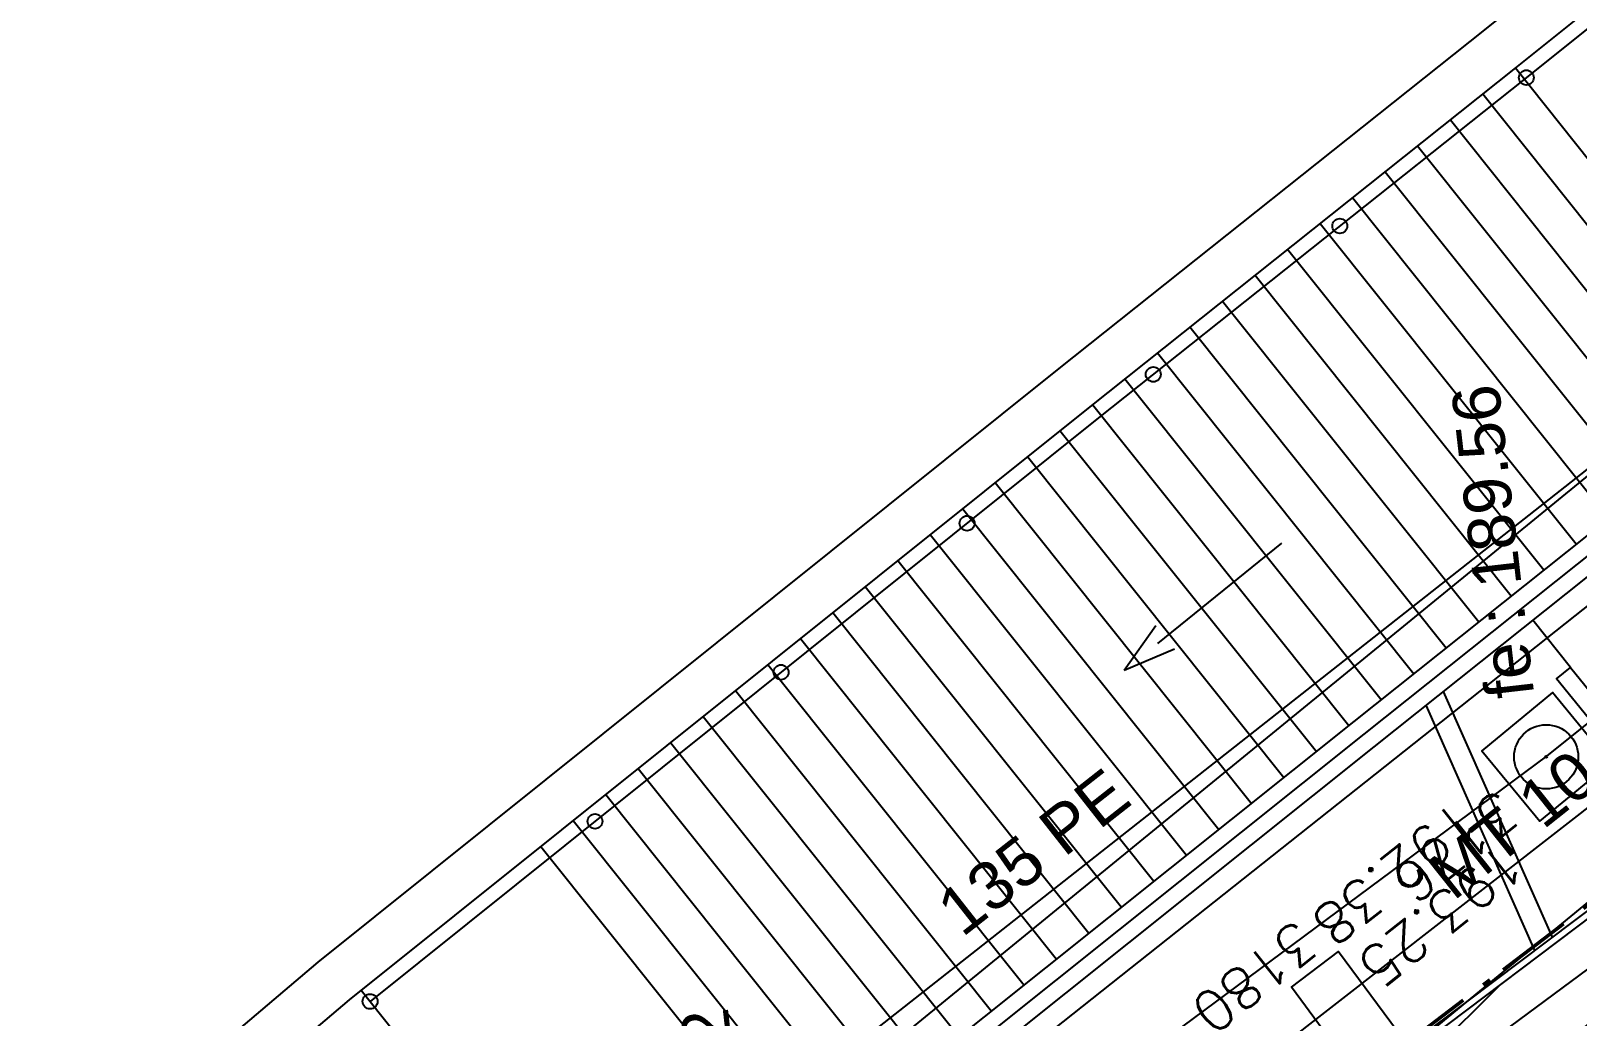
# Model space of a CAD drawing. Header units: centimetres. Extents: x 212517 to 243222, y -357108 to -330212.
# Drawn here: x 226680 to 227978, y -340708 to -339881 of the extents above; entities that cross this region are included whole.
import ezdxf
from ezdxf.enums import TextEntityAlignment as Align
from ezdxf.lldxf.tags import DXFTag

# ---------------------------------------------------------------- set-up
doc = ezdxf.new("R2010")
doc.units = ezdxf.units.CM
doc.linetypes.add('Style de ligne -15', pattern=[2.0832800000000002, 1.25, -0.41656, 0.1388600000000001, -0.2778600000000001])
doc.layers.get('0').update_dxf_attribs({"color": 252})
for name, color, linetype in [('0-EDL-Limite de propriété', 252, 'Continuous'), ('AEP_SSL', 252, 'Continuous'), ('EDF_SSL', 252, 'Texte-Electricite'), ('Fond topo - ASS', 252, 'Continuous'), ('Fond topo - BAT_ANN', 252, 'Continuous'), ('Fond topo - CLO_LEG', 252, 'Continuous'), ('Fond topo - CLO_MUR', 252, 'Continuous'), ('Fond topo - ESPACE_BOISE', 252, 'Continuous'), ('Fond topo - Z_500', 252, 'Continuous'), ('GAZ_SSL', 252, 'Texte-GAZ'), ('prlm-VRD', 2, 'Continuous'), ('SA - EBC', 252, 'Continuous'), ('TELECOM_SSL', 252, 'Texte-Telecom'), ('UNITAIRE SSL', 252, 'UNITAIRE')]:
    doc.layers.add(name, color=color, linetype=linetype)
for name, color, linetype, plot in [('Fond topo - N', 252, 'Continuous', False), ('Fond topo - NCACHE', 252, 'Continuous', False), ('Fond topo - ZCACHE', 252, 'Continuous', False)]:
    doc.layers.add(name, color=color, linetype=linetype, plot=plot)
doc.layers.add('Fond topo - P', color=252, linetype='Continuous', lineweight=50)
doc.styles.add('Lignes', font='arial.ttf', dxfattribs={"height": 0.35})
doc.styles.add('LignesA', font='arial.ttf', dxfattribs={"height": 0.349999994})
doc.styles.add('SIMPLEX', font='simplex_.ttf', dxfattribs={"height": 1.25})
doc.styles.add('TP-C_Autocad_Standard', font='simplex_.ttf', dxfattribs={"height": 1})
doc.styles.add('Tronçons', font='arial.ttf', dxfattribs={"height": 0.25})
tags = doc.linetypes.add('L1', pattern=[1.0000000298023224, 0.6000000238418579, -0.4000000059604645]).pattern_tags.tags
tags[6:7] = [DXFTag(74, 4), DXFTag(75, 0), DXFTag(340, '0'), DXFTag(46, 0.0), DXFTag(50, 0.0), DXFTag(44, 0.0), DXFTag(45, 0.0)]
tags[4:5] = [DXFTag(74, 4), DXFTag(75, 0), DXFTag(340, '0'), DXFTag(46, 0.0), DXFTag(50, 0.0), DXFTag(44, 0.0), DXFTag(45, 0.0)]
tags = doc.linetypes.add('L16', pattern=[0.37500001490116125, 0.300000011920929, -0.07500000298023224]).pattern_tags.tags
tags[6:7] = [DXFTag(74, 4), DXFTag(75, 0), DXFTag(340, '0'), DXFTag(46, 0.0), DXFTag(50, 0.0), DXFTag(44, 0.0), DXFTag(45, 0.0)]
tags[4:5] = [DXFTag(74, 4), DXFTag(75, 0), DXFTag(340, '0'), DXFTag(46, 0.0), DXFTag(50, 0.0), DXFTag(44, 0.0), DXFTag(45, 0.0)]
tags = doc.linetypes.add('Texte-BT', pattern='A,5,-0.25,["BT",Lignes,S=1,R=0,X=0,Y=-0.18],-1.25', length=6.5).pattern_tags.tags
tags[15:16] = [DXFTag(74, 4), DXFTag(75, 0), DXFTag(340, '0'), DXFTag(46, 0.0), DXFTag(50, 0.0), DXFTag(44, 0.0), DXFTag(45, 0.0)]
tags[4:5] = [DXFTag(74, 4), DXFTag(75, 0), DXFTag(340, '0'), DXFTag(46, 0.0), DXFTag(50, 0.0), DXFTag(44, 0.0), DXFTag(45, 0.0)]
tags = doc.linetypes.add('Texte-Electricite', pattern='A,5,-0.25,["ELEC",Lignes,S=1,R=0,X=0,Y=-0.18],-1.25', length=6.5).pattern_tags.tags
tags[15:16] = [DXFTag(74, 4), DXFTag(75, 0), DXFTag(340, '0'), DXFTag(46, 0.0), DXFTag(50, 0.0), DXFTag(44, 0.0), DXFTag(45, 0.0)]
tags[4:5] = [DXFTag(74, 4), DXFTag(75, 0), DXFTag(340, '0'), DXFTag(46, 0.0), DXFTag(50, 0.0), DXFTag(44, 0.0), DXFTag(45, 0.0)]
tags = doc.linetypes.add('Texte-GAZ', pattern='A,5,-0.25,["GAZ",Lignes,S=1,R=0,X=0,Y=-0.18],-1.25', length=6.5).pattern_tags.tags
tags[15:16] = [DXFTag(74, 4), DXFTag(75, 0), DXFTag(340, '0'), DXFTag(46, 0.0), DXFTag(50, 0.0), DXFTag(44, 0.0), DXFTag(45, 0.0)]
tags[4:5] = [DXFTag(74, 4), DXFTag(75, 0), DXFTag(340, '0'), DXFTag(46, 0.0), DXFTag(50, 0.0), DXFTag(44, 0.0), DXFTag(45, 0.0)]
tags = doc.linetypes.add('Texte-MT', pattern='A,5,-0.25,["MT",Lignes,S=1,R=0,X=0,Y=-0.18],-1.25', length=6.5).pattern_tags.tags
tags[15:16] = [DXFTag(74, 4), DXFTag(75, 0), DXFTag(340, '0'), DXFTag(46, 0.0), DXFTag(50, 0.0), DXFTag(44, 0.0), DXFTag(45, 0.0)]
tags[4:5] = [DXFTag(74, 4), DXFTag(75, 0), DXFTag(340, '0'), DXFTag(46, 0.0), DXFTag(50, 0.0), DXFTag(44, 0.0), DXFTag(45, 0.0)]
tags = doc.linetypes.add('Texte-Telecom', pattern='A,5,-0.25,["TEL",Lignes,S=1,R=0,X=0,Y=-0.18],-1.25', length=6.5).pattern_tags.tags
tags[15:16] = [DXFTag(74, 4), DXFTag(75, 0), DXFTag(340, '0'), DXFTag(46, 0.0), DXFTag(50, 0.0), DXFTag(44, 0.0), DXFTag(45, 0.0)]
tags[4:5] = [DXFTag(74, 4), DXFTag(75, 0), DXFTag(340, '0'), DXFTag(46, 0.0), DXFTag(50, 0.0), DXFTag(44, 0.0), DXFTag(45, 0.0)]
tags = doc.linetypes.add('Texte-TelecomA', pattern='A,5,-0.25,["TEL",LignesA,S=1,R=0,X=0,Y=-0.18],-1.25', length=6.5).pattern_tags.tags
tags[15:16] = [DXFTag(74, 4), DXFTag(75, 0), DXFTag(340, '0'), DXFTag(46, 0.0), DXFTag(50, 0.0), DXFTag(44, 0.0), DXFTag(45, 0.0)]
tags[4:5] = [DXFTag(74, 4), DXFTag(75, 0), DXFTag(340, '0'), DXFTag(46, 0.0), DXFTag(50, 0.0), DXFTag(44, 0.0), DXFTag(45, 0.0)]
tags = doc.linetypes.add('UNITAIRE', pattern='A,0.25,-0.2000000029802322,0,-0.2000000029802322,0.25,-0.300000011920929,["UNI",TP-C_Autocad_Standard,S=0.1500000059604645,R=0,X=-0.1,Y=-0.05],-0.449999988079071', length=1.650000095367432).pattern_tags.tags
tags[23:24] = [DXFTag(74, 4), DXFTag(75, 0), DXFTag(340, '0'), DXFTag(46, 0.0), DXFTag(50, 0.0), DXFTag(44, 0.0), DXFTag(45, 0.0)]
tags[12:13] = [DXFTag(74, 4), DXFTag(75, 0), DXFTag(340, '0'), DXFTag(46, 0.0), DXFTag(50, 0.0), DXFTag(44, 0.0), DXFTag(45, 0.0)]
tags[10:11] = [DXFTag(74, 4), DXFTag(75, 0), DXFTag(340, '0'), DXFTag(46, 0.0), DXFTag(50, 0.0), DXFTag(44, 0.0), DXFTag(45, 0.0)]
tags[8:9] = [DXFTag(74, 4), DXFTag(75, 0), DXFTag(340, '0'), DXFTag(46, 0.0), DXFTag(50, 0.0), DXFTag(44, 0.0), DXFTag(45, 0.0)]
tags[6:7] = [DXFTag(74, 4), DXFTag(75, 0), DXFTag(340, '0'), DXFTag(46, 0.0), DXFTag(50, 0.0), DXFTag(44, 0.0), DXFTag(45, 0.0)]
tags[4:5] = [DXFTag(74, 4), DXFTag(75, 0), DXFTag(340, '0'), DXFTag(46, 0.0), DXFTag(50, 0.0), DXFTag(44, 0.0), DXFTag(45, 0.0)]

# ---------------------------------------------------------------- blocks, each defined once
blk = doc.blocks.new('Groupe-93-1')
at = {"linetype": 'Style de ligne -15', "lineweight": 50, "ltscale": 50.8, "flags": 128}
blk.add_lwpolyline([(4010.377704961063, -47960.29143869193), (3755.414382130862, -44721.11884032996), (3755.414382130862, -44721.11884032996), (3756.773282105685, -44329.8018404177), (3880.931782061816, -43949.69744035514), (4137.430382163288, -43638.17594043525), (4471.636282140971, -43429.8099404505), (5106.567282135249, -43185.50304033072), (8279.371082122088, -41974.78904029639), (10046.22478211618, -41302.20724031241), (11818.78798213697, -40629.65554029257), (12515.6316242764, -40375.71221544059), (12470.15578206277, -38996.33853999885), (12380.37218211389, -38397.83494045051), (12782.36019976831, -38155.13044368537), (12782.36019976831, -38155.13044368537), (13203.15428753591, -37842.1723362139), (13013.29358206487, -37595.42764035972), (14081.43508215642, -36782.12464029105), (14501.13751466966, -36460.24630443366), (14495.16808214879, -36452.5175403765), (14834.32158213353, -36191.17934028419), (14839.99478233552, -36198.52456561835), (16130.40128212667, -35209.80024024756), (16136.50761571622, -35217.71937476905), (16472.44228208757, -34959.21094037803), (16671.78109403348, -34801.06746370108), (17355.87005024648, -34273.57605973991), (18231.377594311, -34360.18562337668), (19438.43093314862, -35798.34990131171), (19890.16948211885, -36316.51764032157), (20056.14294272161, -36374.42675067695), (20713.36528325772, -37417.69704200538), (20981.1790333817, -37823.86228057654), (21144.10848065114, -38091.41473781379), (21380.93455877995, -38501.10641652854), (21515.93978133893, -38776.86723872931), (21676.35969768262, -39172.45101110252), (21888.30210343099, -39776.94537421973), (22130.35028215146, -40561.43324023993), (22375.4996798346, -41423.39243203909), (22608.21988213754, -42207.67824041159)], dxfattribs=at)
blk = doc.blocks.new('ASS01')
at = {"ltscale": 2, "flags": 128}
blk.add_lwpolyline([(0.499143, -0.5), (0.499143, 0.4991430000000001), (-0.5000000000000001, 0.4991430000000001), (-0.5000000000000001, -0.5)], close=True, dxfattribs=at)
at = {"ltscale": 2}
for radius in [0.35, 0.01]:
    blk.add_circle((0, 0), radius, dxfattribs=at)
blk = doc.blocks.new('ESC01')
at = {"ltscale": 2}
for p, q in [((1.338104, 0), (0, 0)), ((1.257547, 0.126415), (1.7, 0)), ((1.257547, -0.126415), (1.7, 0))]:
    blk.add_line(p, q, dxfattribs=at)
blk = doc.blocks.new('CLOLEG')
at = {"ltscale": 2}
blk.add_circle((0, 0), 0.0625, dxfattribs=at)
blk = doc.blocks.new('PTOPO')
at = {"layer": 'Fond topo - NCACHE', "style": 'SIMPLEX'}
blk.add_attdef('MAT', text='', height=0.34, dxfattribs=at).set_placement((0.09999999986030161, -0.09999999962747097), align=Align.TOP_LEFT)
at = {"layer": 'Fond topo - ZCACHE', "style": 'SIMPLEX'}
blk.add_attdef('ALT', (0.09999999986030161, 0.09999999962747097), '', height=0.34, dxfattribs=at)
blk = doc.blocks.new('A$C1F970F0F')
at = {"layer": 'SA - EBC'}
h = blk.add_hatch(dxfattribs=at)
h.set_pattern_fill('_USER', color=256, scale=74.99999999999999, angle=-325.7236014113932, style=0, pattern_type=0)
h.set_pattern_definition([(34.27639858860678, (-277130161.1279894, -473864756.7787022), (-42.238928459823, 61.97477650275113), [])])
edge = h.paths.add_edge_path()
edge.add_line((5801.470568619522, -3162.013069131843), (4083.559282644929, -3271.123614088357))
edge.add_line((4083.559282644929, -3271.123614088356), (4014.481307725509, -3717.332461968055))
edge.add_line((4014.48130772551, -3717.332461968055), (3135.517961824245, -3810.19300101904))
edge.add_line((3135.517961824245, -3810.19300101904), (2274.245008604417, -3693.648081323564))
edge.add_line((2274.245008604417, -3693.648081323564), (1554.636776175834, -3420.099318784944))
edge.add_arc((2508.775769578408, -2315.674454232369), 1459.498372788833, 157.1868533427094, 229.1754823893534, ccw=False)
edge.add_arc((1966.013830892235, -2087.371785851423), 870.6752834691503, 94.3015183869224, 157.1868533106914, ccw=False)
edge.add_line((1900.708697991695, -1219.149067345796), (2859.239020416566, -1223.495634912559))
edge.add_arc((3100.860739749298, 1265.329539486049), 2500.526305395239, 264.4549516394795, 302.9422754293212)
edge.add_arc((4209.331858878893, -445.3369775435177), 462.1229708170858, 302.9422754305585, 376.8336969250394)
edge.add_arc((2214.122706379954, -1049.006753214115), 2546.655714682971, 16.8336969158998, 38.14703645440247)
edge.add_arc((3041.32627014761, -399.2990096244524), 1494.806919462396, 38.14703657403813, 72.97328584086019)
edge.add_line((3479.031970107599, 1029.988031775616), (2182.437305702805, 1414.38613606858))
edge.add_line((2182.437305702805, 1414.38613606858), (1056.590900019184, 1822.819186472099))
edge.add_arc((1766.412018482452, 3779.442320525911), 2081.398594438606, 212.7495497786225, 250.0603089288685, ccw=False)
edge.add_line((15.86575126143373, 2653.472571668582), (-104.0907319930869, 3091.26353710603))
edge.add_line((-104.0907319930869, 3091.26353710603), (-169.6986146466322, 3639.54836895815))
edge.add_line((-169.6986146466322, 3639.548368958149), (-35.58090533515337, 6158.014854826562))
edge.add_arc((-194.3533792400212, 7143.826589584332), 998.5156357593988, 279.1493507374978, 373.962283499627)
edge.add_arc((2392.201579171132, 7786.918955579627), 1666.786287877102, 172.6269749467245, 193.9622835974407, ccw=False)
edge.add_arc((-45.50651600643437, 8102.354993671941), 791.2455775503726, -7.373025019439765, 16.43829965925021)
edge.add_line((713.3969204091394, 8326.263765657093), (486.7428317772967, 9142.81155059313))
edge.add_line((486.7428317772967, 9142.811550593131), (1338.845530021721, 9564.23852196786))
edge.add_line((1338.845530021721, 9564.23852196786), (1632.623584095551, 8945.24637913095))
edge.add_line((1632.623584095551, 8945.246379130947), (1394.029444699765, 8829.874494032001))
edge.add_line((1394.029444699765, 8829.874494032001), (1731.997733793977, 8131.230781666551))
edge.add_arc((1233.216649704336, 7889.945865525577), 554.0766919865823, -19.640967550384175, 25.815335324856676, ccw=False)
edge.add_line((1755.055695752756, 7703.706797235046), (1558.214479468655, 6807.520788570679))
edge.add_line((1558.214479468655, 6807.52078857068), (1570.021725572625, 6609.158708993335))
edge.add_line((1570.021725572625, 6609.158708993335), (1852.913141606868, 5734.125706863067))
edge.add_line((1852.913141606869, 5734.125706863067), (2726.748207475315, 4020.986816292172))
edge.add_line((2726.748207475315, 4020.986816292172), (3802.352916265851, 4004.947770972833))
edge.add_arc((8355.58168857983, 5950.706307988518), 4951.552134169374, 203.138762427905, 230.8301436200186)
edge.add_arc((13583.66465597079, 12367.85935474512), 13228.79229856088, 230.8301435441083, 233.1638398044412)
edge.add_line((5652.622255943647, 1780.153648245416), (4998.697813068342, 1820.441475819727))
edge.add_line((4998.697813068342, 1820.441475819727), (4863.841220233488, 767.0816613875431))
edge.add_line((4863.841220233488, 767.0816613875434), (5595.355488733695, 631.185878681516))
edge.add_line((5595.355488733695, 631.1858786815158), (5852.747939948536, -2020.707044821664))
edge.add_line((5852.747939948536, -2020.707044821665), (5881.394298709887, -2966.563612924887))
edge.add_line((5881.394298709887, -2966.563612924887), (5801.470568619523, -3162.013069131842))
at = {"layer": 'AEP_SSL', "elevation": 9.999999999999998e-08, "flags": 128}
blk.add_lwpolyline([(-10084.93277844263, 5093.930148438846), (-9750.791620834418, 5135.5756579271), (-3128.109925920724, 6321.886190847606), (-538.2744943762264, 6794.667455972196), (-236.899884080834, 9072.411970745992), (154.0690051004237, 9291.318023383576), (2068.234834202161, 10286.47979625637), (4929.096988442494, 11795.62350952535), (5831.943443331371, 12343.47571871864), (5644.547691266249, 12887.93525940639), (4850.760829103805, 13701.34358382695)], dxfattribs=at)
at = {"layer": 'EDF_SSL', "linetype": 'Texte-BT', "elevation": 9.999999999999998e-08, "flags": 128}
blk.add_lwpolyline([(-10355.65903211059, 43.80952892260893), (-10201.4030772041, 1251.685514822027), (-8720.280241838846, 5090.654580446419), (-8647.88838211094, 5140.669551381001), (-5813.541010319846, 5655.541528388557), (-5754.775129047494, 5632.363405789478), (-5714.151306698284, 5669.525972244278), (-2796.400100172239, 6190.043639552574), (-2733.176347276875, 6173.938624268192), (-2724.610103663505, 6234.621653891018), (-576.9868819294611, 8573.42365167172), (-522.7757441125186, 8575.296708000737), (1439.543237064798, 9649.961943709872), (1486.297190266059, 9780.607536286585), (3247.574149104787, 10693.56387743918), (3311.706751861017, 10686.95005152967), (3338.557006230488, 10734.01793882097), (5093.795445683761, 11622.80777854973), (5197.512327865115, 11601.77622754824)], dxfattribs=at)
at = {"layer": 'EDF_SSL', "linetype": 'Texte-MT', "elevation": 9.999999999999998e-08, "flags": 128}
blk.add_lwpolyline([(-10605.24755893916, -1087.243444949462), (-9871.024919901258, 5454.646601530631), (-9813.117681349795, 5614.486484857796), (-9256.616976485166, 5923.473242253717), (-8799.13613630993, 5646.609576042702), (-8267.576586649942, 5593.500203318741), (-5762.0770564726, 6081.872554389967), (-4183.597292868954, 6396.686264550111), (-3538.986020602817, 6692.687627343169), (-2824.138039855754, 6428.356494820026), (-615.9396546429546, 6802.884084155441), (-262.5046420332196, 8461.235250973023), (-193.4502564723132, 8712.902150223255), (139.2306060843939, 8893.662518143177), (555.9703724045021, 9251.5491897469), (1680.577767184984, 9828.549923444656)], dxfattribs=at)
at = {"layer": 'Fond topo - BAT_ANN', "ltscale": 2, "flags": 128}
for points in [[(1062.288726471121, 10103.85702141489), (1223.07919562209, 9799.428507952138)], [(1031.446400542352, 10087.56698326108), (1192.236869784826, 9783.138469780994)], [(1000.604074699541, 10071.27694518577), (1161.394543885167, 9766.84843190603)], [(969.503813931403, 10054.96556244839), (1130.482285709306, 9750.900870705545)], [(938.6456648861625, 10038.70537645832), (1099.655890927543, 9734.580705708953)], [(907.7875158014037, 10022.4451907601), (1068.829496185985, 9718.260540799536)], [(876.9293666646573, 10006.18500478736), (1038.003101278058, 9701.940375637261)], [(846.0712176714045, 9989.924819071803), (1007.176706571159, 9685.620210910854)], [(815.2130686261639, 9973.664633081735), (976.3503116632313, 9669.30004574858)], [(784.3549195982525, 9957.404447183171), (945.5239168814679, 9652.97988075199)], [(753.4967705530119, 9941.1442611931), (914.6975221225813, 9636.659715751064)], [(722.6386214682534, 9924.884075494878), (883.8711272666415, 9620.339550863308)], [(691.7804724230127, 9908.623889504808), (853.0447325077548, 9604.019385862384)], [(660.9223233153778, 9892.363703810917), (822.2183376913332, 9587.69922068278)], [(630.1124814742889, 9876.0122725963), (791.3919428700519, 9571.379055978035)], [(599.3069571760975, 9859.652686127969), (760.5655480765067, 9555.058890794098)], [(568.5014330096176, 9843.293099729486), (729.7391532947433, 9538.738725797508)], [(537.6959087634139, 9826.933513535674), (698.9127584388038, 9522.41856090975)], [(506.8903844076874, 9810.573926888665), (668.0863636799172, 9506.098395908826)], [(476.084860275866, 9794.214340673192), (637.2599688981538, 9489.778230912236)], [(445.2793359430161, 9777.854754021851), (606.4335740131028, 9473.458065745628)], [(414.4738116968124, 9761.49516782804), (575.6071792833272, 9457.137901023554)], [(383.6682875074559, 9745.135581433888), (544.780784489782, 9440.817735839617)], [(352.8627632092644, 9728.775994965557), (513.9543896165133, 9424.497570860356)], [(322.0572389630606, 9712.416408771745), (483.1279948520792, 9408.177405955268)], [(291.2517147217166, 9696.056822103077), (452.3016000585339, 9391.857240771333)], [(260.4461904408543, 9679.697235726253), (421.4752052199237, 9375.537075975082)], [(229.6406661599922, 9663.337649349429), (390.6488104437076, 9359.216910882653)], [(198.835141987965, 9646.978063046781), (359.822415696603, 9342.896746069073)], [(168.0296177071027, 9630.61847666996), (328.9960207886754, 9326.576580906798)], [(137.2240934262406, 9614.258890293137), (298.1696260471178, 9310.25641599738)], [(-33.33350543023175, 9523.682545780714), (126.7244189795829, 9219.92528536644)]]:
    blk.add_lwpolyline(points, dxfattribs=at)
at = {"layer": 'Fond topo - CLO_LEG', "ltscale": 2, "flags": 128}
blk.add_lwpolyline([(4609.443979181777, 11957.01626146176), (4313.550286367527, 11805.28795668567), (3690.848490931359, 11478.25182000402), (3317.164256270522, 11283.14708826495), (2119.856912719963, 10649.23186858012), (1656.488594373566, 10405.73756444531), (1067.899312652667, 10093.24939813078), (664.0017681120657, 9880.422337695813), (-27.73943790527574, 9513.066147539055)], dxfattribs=at)
at = {"layer": 'Fond topo - CLO_MUR', "ltscale": 2, "flags": 128}
for points in [[(5465.549613253605, 12474.19582546324), (5466.20159341714, 12470.82504405249), (5485.012802482019, 12432.08181404536), (5147.245088363499, 12256.60818126065), (4706.331216941859, 12020.77417470959), (4308.01640459436, 11815.93590567596), (3685.281740870245, 11488.88250697762), (3311.579770983847, 11293.7685153111), (2114.258378153738, 10659.84585739836), (1650.884008099408, 10416.34837312654), (1062.288726471121, 10103.85702141489), (658.3905618021624, 9891.029634244256), (-44.67906745291248, 9517.657369937187), (-233.0470592291902, 9410.614689816382), (-267.4422742572942, 9402.988878921342), (-656.6401166823937, 9198.857165579479), (-849.7747484592646, 9090.052396377278), (-1204.120025584123, 8870.368878144942), (-1365.540933047162, 8744.316578333805), (-1532.84212559242, 8598.704129215486), (-1971.468451961153, 8153.961829416945)], [(-281.6492086445198, 9441.834648156311), (-281.6492085301377, 9441.834648134649), (-247.9421907940427, 9449.307878024008), (-64.42639369319909, 9553.593232271387), (639.2189400198265, 9927.27123031366), (1043.119223444727, 10140.09973397636), (1631.735005117872, 10452.60196933622), (2095.130052114215, 10696.1103191113), (3292.499446349973, 11330.05839145263), (3666.262011568545, 11525.20402047415), (4289.108974895842, 11852.3163978885), (4687.580625236486, 12057.23532257713), (5128.124931732131, 12292.87773260613), (5430.701914742416, 12450.0694363887), (5424.425741832001, 12462.99572983214)], [(543.336743348578, 9177.287630536717), (1747.332292093591, 9771.380814391207)], [(732.8838507178107, 8865.155235093578), (595.3259708752812, 9160.785681295785), (737.578162402113, 9231.731968847243), (1217.726218410347, 9463.79058476511), (1556.072659400261, 9638.250657519135), (1648.440418524726, 9683.07208896966), (1759.410090392238, 9736.920094260773)], [(1014.032529612884, 9601.007673705053), (990.2977471894185, 9645.945315412024)], [(957.1255441760288, 9381.465383881132), (905.5462224641867, 9601.1819743731)], [(1000.402230242198, 9402.819602541753), (1041.104576916074, 9518.90517739789), (1000.818066997228, 9593.909928999055), (1014.032529612884, 9601.007673705053), (1061.934846007618, 9511.823940610844), (1028.592552368274, 9416.729685839036)], [(940.555601985867, 9373.289199340543), (889.0964960550937, 9592.493697303515)]]:
    blk.add_lwpolyline(points, dxfattribs=at)
for points in [[(5037.901368189549, 11434.99966236873), (4901.482932229619, 11702.08155606513, 0.4408759077093375), (4852.073352692626, 11715.65429483119), (4531.074621625821, 11546.47251400931), (3842.227432746877, 11181.95041819285), (2874.836182173553, 10670.71991317125), (2410.572044058754, 10426.65528477042), (1817.217704785017, 10113.23554419794), (827.0181642921361, 9590.240352949855), (301.3726525477136, 9311.952168075477), (-352.514414567152, 8967.401368955278), (-495.2551212900817, 8885.75198039298), (-691.5337179913729, 8788.112899655554), (-943.3679943129957, 8627.169263686741), (-1139.935060322241, 8462.868634681954), (-1302.024025612243, 8329.133974476836), (-1398.986804936686, 8233.001725301163), (-1545.470906406368, 8100.855449415369), (-1680.34240924014, 7950.306013078191), (-1696.657958781737, 7932.869054613364), (-1810.126125579658, 7806.729356369272)], [(5013.825255209256, 11422.77896469174), (4877.437909864564, 11689.79998837054, 0.4670975133110565), (4865.919644789434, 11692.43144885021), (4543.683351222046, 11522.59741292852), (3854.856025139035, 11158.0858281669), (2887.425667904645, 10646.83465197935), (2423.159229822375, 10402.76881448345), (1829.828384811742, 10089.36148399731), (839.627998774562, 9566.36584633135), (313.9825353927495, 9288.077672203526), (-339.9278280315693, 8943.514597832656), (-344.5537284656002, 8940.867922541265)]]:
    blk.add_lwpolyline(points, format="xyb", dxfattribs=at)
at = {"layer": 'Fond topo - CLO_MUR', "linetype": 'L16', "ltscale": 2, "flags": 128}
blk.add_lwpolyline([(5025.863311662313, 11428.88931358465), (4889.460420998565, 11695.94077227442, 0.4473470729667258), (4858.886594798165, 11703.98494727169), (4537.378986432597, 11534.53496351466), (3848.541729017476, 11170.01812326055), (2881.130925070296, 10658.77728242721), (2416.865636968988, 10414.71204952677), (1823.523044898893, 10101.29851431556), (833.3230814872522, 9578.303099459758), (307.6775940159844, 9300.014920130836), (-346.2211213998748, 8955.457983176035), (-348.5341102885664, 8954.134774798182)], format="xyb", dxfattribs=at)
at = {"layer": 'Fond topo - CLO_MUR', "ltscale": 2, "flags": 128}
blk.add_lwpolyline([(770.134879266992, 9306.224109678922), (734.0580973252657, 9380.879632171891), (778.4910878746981, 9402.96644416379), (814.5678698850537, 9328.310921657823)], close=True, dxfattribs=at)
at = {"layer": 'Fond topo - ESPACE_BOISE', "linetype": 'L1', "ltscale": 2, "flags": 128}
blk.add_lwpolyline([(5801.470568619522, -3162.013069131843), (4083.559282644929, -3271.123614088356), (4014.48130772551, -3717.332461968055), (3135.517961824245, -3810.19300101904), (2274.245008604417, -3693.648081323564), (1554.636776175834, -3420.099318784944, -0.3248648439675891), (1163.447808694293, -1749.787382690587, -0.2814891279475962), (1900.708697991695, -1219.149067345796), (2859.239020416566, -1223.495634912559, 0.1695292870025676), (4460.631470672048, -833.159289007697, 0.3340686001642133), (4651.652558133293, -311.5085830883972, 0.09326601102169153), (4216.884593398947, 524.0158635944096, 0.153138720952933), (3479.031970107599, 1029.988031775616), (2182.437305702805, 1414.38613606858), (1056.590900019184, 1822.819186472099, -0.1642525569996709), (15.86575126143373, 2653.472571668582), (-104.0907319930869, 3091.26353710603), (-169.6986146466322, 3639.548368958149), (-35.58090533515337, 6158.014854826562, 0.4390366150430304), (774.660880078399, 7384.751557306568, -0.09336270405047195), (739.1967976091219, 8000.81547627212, 0.104271961321091), (713.3969204091394, 8326.263765657093), (486.7428317772967, 9142.811550593131), (1338.845530021721, 9564.23852196786), (1632.623584095551, 8945.246379130947), (1394.029444699765, 8829.874494032001), (1731.997733793977, 8131.23078166655, -0.2009829630843761), (1755.055695752756, 7703.706797235046), (1558.214479468655, 6807.52078857068), (1570.021725572625, 6609.158708993335), (1852.913141606869, 5734.125706863067), (2726.748207475315, 4020.986816292172), (3802.352916265851, 4004.947770972833, 0.121417881002313), (5228.074839294609, 2111.882341611708, 0.01018302282179253), (5652.622255943647, 1780.153648245416), (4998.697813068342, 1820.441475819727), (4863.841220233488, 767.0816613875434), (5595.355488733695, 631.1858786815158), (5852.747939948536, -2020.707044821665), (5881.394298709887, -2966.563612924887)], format="xyb", close=True, dxfattribs=at)
at = {"layer": 'GAZ_SSL', "linetype": 'Texte-GAZ', "elevation": 9.999999999999998e-08, "flags": 128}
blk.add_lwpolyline([(-10544.31541955609, 4849.463266287231), (-2844.361894995576, 6215.21841119217), (-619.059840477988, 6565.404650589751), (-558.7307695276991, 6580.824982418972), (-429.4804532838041, 7139.21704900553), (-208.0795472043819, 8868.909145672174), (360.6838398219811, 9157.908141542406), (425.0188701159018, 9327.634198507636), (4535.248673246207, 11485.07622468802), (4713.322312771974, 11477.46920417039), (5559.734467376861, 11914.17321717021), (6091.203610633145, 12178.61605624058), (6292.964946063797, 12126.43026770143), (6627.254129528154, 11179.86214373141), (7472.768662736402, 9124.4680223983), (7947.08689338462, 9062.48922912452), (8070.821797205262, 8793.497098507169), (8796.806101210752, 9110.108422938276), (9553.586430744355, 9252.290517349746)], dxfattribs=at)
at = {"layer": 'TELECOM_SSL', "linetype": 'Texte-TelecomA', "elevation": 9.999999999999998e-08, "flags": 128}
blk.add_lwpolyline([(-602.8459704198781, 8853.919766512181), (4716.766687317957, 11744.41824542672)], dxfattribs=at)
at = {"layer": 'UNITAIRE SSL', "ltscale": 2, "elevation": 9.999999999999998e-08, "flags": 128}
blk.add_lwpolyline([(-11203.91773647134, 7315.685859797379), (-9597.069181515135, 5578.000029566199), (-4253.21502402568, 6800.480356718023), (-825.2436658591316, 8394.239986691146), (171.1164741383718, 9139.45160219944), (980.7416491537941, 9531.509848289672), (2024.282900487725, 10089.44453603433), (2846.979589107878, 10509.95143402664), (3831.564375096907, 11032.01955007647), (4688.744355396339, 11539.16604167907), (5726.983094904664, 12644.47229064644), (4820.214794965383, 13573.50486951124)], dxfattribs=at)
at = {"layer": 'Fond topo - ASS', "ltscale": 2, "xscale": 76.82318467247609, "yscale": 76.82318467247609, "zscale": 99.99999999999997, "rotation": 28.77963257017089}
blk.add_blockref('ASS01', (980.068310939743, 9531.139989129519), dxfattribs=at)
at = {"layer": 'Fond topo - BAT_ANN', "ltscale": 2, "xscale": 99.99999999999999, "yscale": 99.99999999999999, "zscale": 99.99999999999999, "rotation": 208.2290309752064}
blk.add_blockref('ESC01', (795.3857941497287, 9748.509492500634), dxfattribs=at)
at = {"layer": 'Fond topo - CLO_LEG', "ltscale": 2}
for p, xscale, yscale, zscale, rotation in [((1069.710055278812, 10094.21074021285), 99.99999999999999, 99.99999999999999, 99.99999999999999, 207.9642970157706), ((892.774441101746, 10000.97027398317), 100, 100, 100, 207.7862388843329), ((715.8358481766409, 9907.735439968419), 100, 100, 100, 207.7862388843329), ((539.1104713541474, 9814.09754677752), 99.99999999999999, 99.99999999999999, 99.99999999999999, 207.9709904467177), ((362.4734355267394, 9720.292655476715), 99.99999999999999, 99.99999999999999, 99.99999999999999, 207.9709904467177), ((185.8363997686488, 9626.487764541933), 99.99999999999999, 99.99999999999999, 99.99999999999999, 207.9709904467177), ((-27.73943781376988, 9513.066147521726), 99.99999999999999, 99.99999999999999, 99.99999999999999, 207.9709904467177)]:
    blk.add_blockref('CLOLEG', p, dxfattribs=dict(at, xscale=xscale, yscale=yscale, zscale=zscale, rotation=rotation))
at = {"layer": 'Fond topo - P', "ltscale": 2}
ref = blk.add_blockref('PTOPO', (964.8943590521683, 9478.980119176307), dxfattribs=dict(at, xscale=99.99999999999999, yscale=99.99999999999999, zscale=99.99999999999999, rotation=207.901206608672))
ref.add_attrib('MAT', '3176', dxfattribs={"layer": 'Fond topo - N', "color": 0, "ltscale": 2, "height": 33.99999999999999, "rotation": 207.9012065810393, "style": 'SIMPLEX'}).set_placement((951.3773170318824, 9483.138192579541), align=Align.TOP_LEFT)
ref.add_attrib('ALT', '192.38', (900.819676688982, 9511.21949111618), dxfattribs={"layer": 'Fond topo - Z_500', "color": 0, "ltscale": 2, "height": 33.99999999999999, "rotation": 207.9012065810393, "style": 'SIMPLEX'})
ref = blk.add_blockref('PTOPO', (778.4910878746981, 9402.96644416379), dxfattribs=dict(at, xscale=99.99999999999999, yscale=99.99999999999999, zscale=99.99999999999999, rotation=207.901206608672))
ref.add_attrib('MAT', '3180', dxfattribs={"layer": 'Fond topo - N', "color": 0, "ltscale": 2, "height": 33.99999999999999, "rotation": 207.9012065810393, "style": 'SIMPLEX'}).set_placement((764.9740458197537, 9407.124517384014), align=Align.TOP_LEFT)
ref.add_attrib('ALT', '193.25', (931.9882258083327, 9469.322479333647), dxfattribs={"layer": 'Fond topo - Z_500', "color": 0, "ltscale": 2, "height": 33.99999999999999, "rotation": 207.9012065810393, "style": 'SIMPLEX'})
at = {"layer": 'AEP_SSL', "style": 'Tronçons'}
blk.add_text('135 PE', height=39.99999999999999, rotation=27.4301943794374, dxfattribs=at).set_placement((470.2711041413263, 9472.899348303503))
at = {"layer": 'EDF_SSL', "style": 'Tronçons'}
blk.add_text('MT 10 KV 3x75 Alu HS', height=39.99999999999999, rotation=27.79254400632183, dxfattribs=at).set_placement((880.9024251099606, 9426.181268953123))
at = {"layer": 'UNITAIRE SSL', "style": 'Tronçons'}
for s, p in [('fe : 189.56', (979.9091148631869, 9583.830574147327)), ('fe : 193.22', (247.053325793371, 9189.813728799736))]:
    blk.add_text(s, height=39.99999999999999, rotation=85.82684068059174, dxfattribs=at).set_placement(p)

msp = doc.modelspace()

# ---------------------------------------------------------------- block references
at = {"layer": '0-EDL-Limite de propriété'}
msp.add_blockref('Groupe-93-1', (214574.704544979, -303323.1569814135), dxfattribs=at)
at = {"layer": 'prlm-VRD', "rotation": 10.72360141139323}
msp.add_blockref('A$C1F970F0F', (228762.2467792132, -350037.5300254133), dxfattribs=at)

doc.saveas('drawing.dxf')
